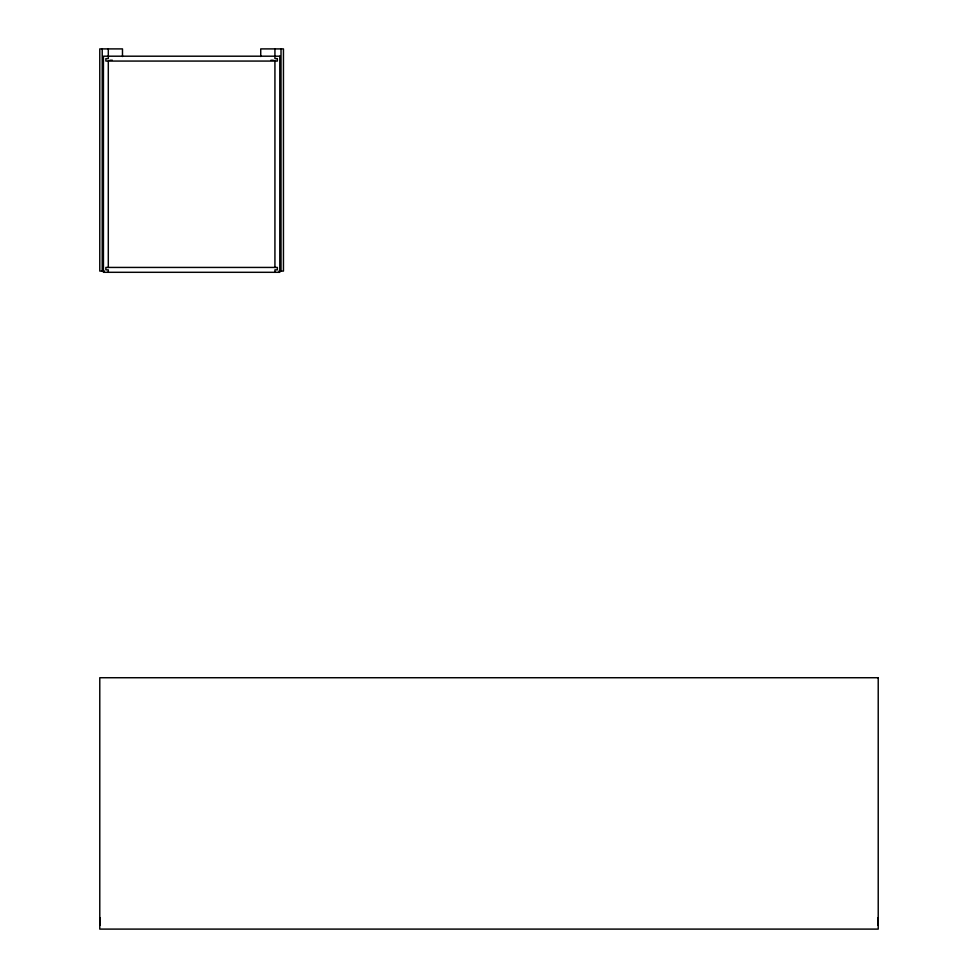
<?xml version="1.0" encoding="UTF-8"?>
<svg xmlns="http://www.w3.org/2000/svg" width="978" height="978" viewBox="0 0 978 978"><rect width="100%" height="100%" fill="white"/><g stroke="black" fill="none" stroke-linecap="round" stroke-linejoin="round"><path stroke-width="1.47" d="M109.939 60.257L112.348 60.257M270.894 60.257L273.302 60.257M104.328 271.077L99.78 271.077L99.78 48.9L122.482 48.9L122.482 56.504M278.901 271.077L283.449 271.077L283.449 48.9L260.735 48.9L260.735 56.504M877.816 917.743L877.816 925.041M281.016 48.9L281.016 271.077M274.928 48.9L274.928 58.631L277.361 58.631L277.361 61.064L105.868 61.064L105.868 58.631L108.301 58.631L108.301 48.9M274.928 61.064L274.928 267.434M274.928 272.3L274.928 269.867L277.361 269.867L277.361 267.434L105.868 267.434L105.868 269.867L108.301 269.867L108.301 272.3M108.301 61.064L108.301 267.434M102.213 48.9L102.213 271.077M100.184 917.743L100.184 925.041M279.794 56.198L103.436 56.198L103.436 272.3L279.794 272.3L279.794 56.198M878.22 677.73L99.78 677.73L99.78 929.1L878.22 929.1L878.22 677.73"/></g></svg>
